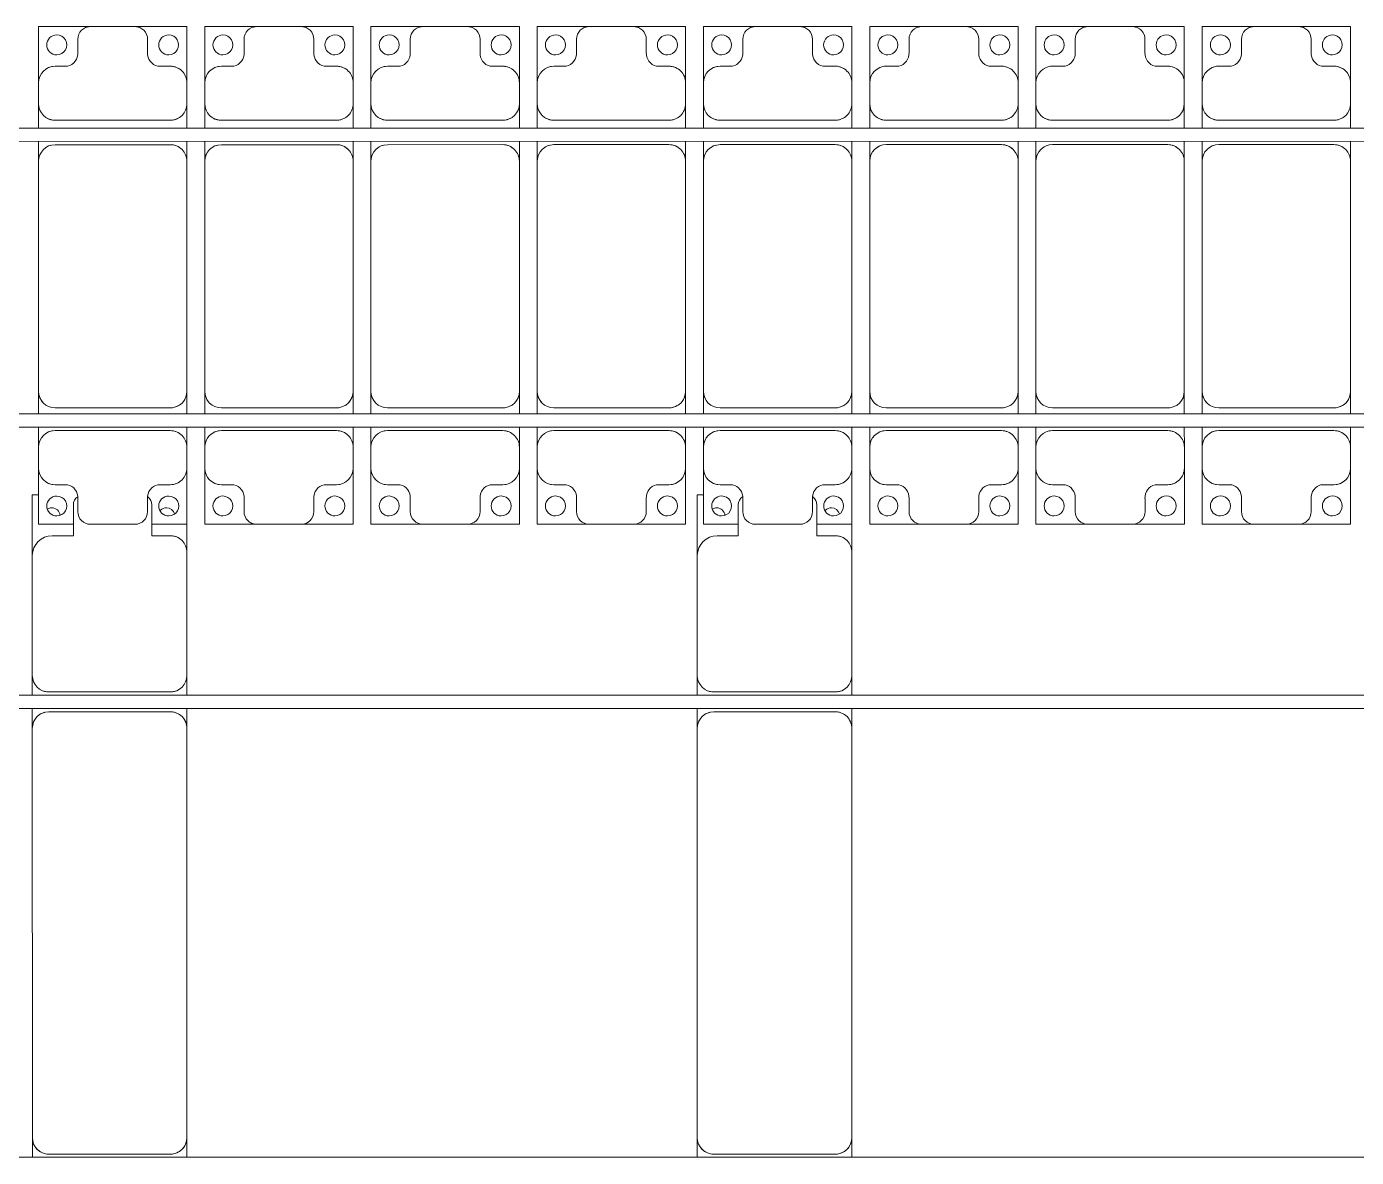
# Model space of a CAD drawing. Header units: millimetres. Extents: x -201615 to 10595, y 61217 to 115919.
# Drawn here: x -170134 to -166134, y 105351 to 108752 of the extents above; entities that cross this region are included whole.
import ezdxf

# ---------------------------------------------------------------- set-up
doc = ezdxf.new("R2010")
doc.units = ezdxf.units.MM
doc.layers.add('A-GENM', color=13, linetype='Continuous', lineweight=9)
doc.layers.add('S-BEAM', color=12, linetype='Continuous', lineweight=9)

# ---------------------------------------------------------------- blocks, each defined once
blk = doc.blocks.new('Dai phaodi lai - DẢI PHAO ĐI LẠI-38152-BỐ TRÍ KHUNG KẾT CẤU BÈ PIN 03')
at = {"layer": 'A-GENM', "color": 7}
for p, q in [((23776.8, 748.4), (23933.1, 748.4)), ((23776.8, 579.3), (23776.8, 748.4)), ((24066.9, 748.4), (23933.1, 748.4)), ((24066.9, 748.4), (24223.2, 748.4)), ((24223.2, 748.4), (24223.2, 579.3)), ((24276.8, 748.4), (24433.1, 748.4)), ((24276.8, 579.3), (24276.8, 748.4)), ((24566.9, 748.4), (24433.1, 748.4)), ((24566.9, 748.4), (24723.2, 748.4)), ((24723.2, 748.4), (24723.2, 579.3)), ((24776.8, 748.4), (24933.1, 748.4)), ((24776.8, 579.3), (24776.8, 748.4)), ((25066.9, 748.4), (24933.1, 748.4)), ((25066.9, 748.4), (25223.2, 748.4)), ((25223.2, 748.4), (25223.2, 579.3)), ((25276.8, 748.4), (25433.1, 748.4)), ((25276.8, 579.3), (25276.8, 748.4)), ((25566.9, 748.4), (25433.1, 748.4)), ((25566.9, 748.4), (25723.2, 748.4)), ((25723.2, 748.4), (25723.2, 579.3)), ((25776.8, 748.4), (25933.1, 748.4)), ((25776.8, 579.3), (25776.8, 748.4)), ((26066.9, 748.4), (25933.1, 748.4)), ((26066.9, 748.4), (26223.2, 748.4)), ((26223.2, 748.4), (26223.2, 579.3)), ((26276.8, 748.4), (26433.1, 748.4)), ((26276.8, 579.3), (26276.8, 748.4)), ((26566.9, 748.4), (26433.1, 748.4)), ((26566.9, 748.4), (26723.2, 748.4)), ((26723.2, 748.4), (26723.2, 579.3)), ((26776.8, 748.4), (26933.1, 748.4)), ((26776.8, 579.3), (26776.8, 748.4)), ((27066.9, 748.4), (26933.1, 748.4)), ((27066.9, 748.4), (27223.2, 748.4)), ((27223.2, 748.4), (27223.2, 579.3)), ((27276.8, 748.4), (27433.1, 748.4)), ((27276.8, 579.3), (27276.8, 748.4)), ((27566.9, 748.4), (27433.1, 748.4)), ((27566.9, 748.4), (27723.2, 748.4)), ((27723.2, 748.4), (27723.2, 579.3)), ((23895.1, 710.4), (23895.1, 670.7)), ((24104.9, 670.7), (24104.9, 710.4)), ((24395.1, 710.4), (24395.1, 670.7)), ((24604.9, 670.7), (24604.9, 710.4)), ((24895.1, 710.4), (24895.1, 670.7)), ((25104.9, 670.7), (25104.9, 710.4)), ((25395.1, 710.4), (25395.1, 670.7)), ((25604.9, 670.7), (25604.9, 710.4)), ((25895.1, 710.4), (25895.1, 670.7)), ((26104.9, 670.7), (26104.9, 710.4)), ((26395.1, 710.4), (26395.1, 670.7)), ((26604.9, 670.7), (26604.9, 710.4)), ((26895.1, 710.4), (26895.1, 670.7)), ((27104.9, 670.7), (27104.9, 710.4)), ((27395.1, 710.4), (27395.1, 670.7)), ((27604.9, 670.7), (27604.9, 710.4)), ((23864.3, 629.3), (23826.8, 629.3)), ((24173.2, 629.3), (24135.7, 629.3)), ((24364.3, 629.3), (24326.8, 629.3)), ((24673.2, 629.3), (24635.7, 629.3)), ((24864.3, 629.3), (24826.8, 629.3)), ((25173.2, 629.3), (25135.7, 629.3)), ((25364.3, 629.3), (25326.8, 629.3)), ((25673.2, 629.3), (25635.7, 629.3)), ((25864.3, 629.3), (25826.8, 629.3)), ((26173.2, 629.3), (26135.7, 629.3)), ((26364.3, 629.3), (26326.8, 629.3)), ((26673.2, 629.3), (26635.7, 629.3)), ((26864.3, 629.3), (26826.8, 629.3)), ((27173.2, 629.3), (27135.7, 629.3)), ((27364.3, 629.3), (27326.8, 629.3)), ((27673.2, 629.3), (27635.7, 629.3)), ((23776.8, 579.3), (23776.8, 516.7)), ((24223.2, 516.7), (24223.2, 579.3)), ((24276.8, 579.3), (24276.8, 516.7)), ((24723.2, 516.7), (24723.2, 579.3)), ((24776.8, 579.3), (24776.8, 516.7)), ((25223.2, 516.7), (25223.2, 579.3)), ((25276.8, 579.3), (25276.8, 516.7)), ((25723.2, 516.7), (25723.2, 579.3)), ((25776.8, 579.3), (25776.8, 516.7)), ((26223.2, 516.7), (26223.2, 579.3)), ((26276.8, 579.3), (26276.8, 516.7)), ((26723.2, 516.7), (26723.2, 579.3)), ((26776.8, 579.3), (26776.8, 516.7)), ((27223.2, 516.7), (27223.2, 579.3)), ((27276.8, 579.3), (27276.8, 516.7)), ((27723.2, 516.7), (27723.2, 579.3)), ((23776.8, 443.3), (23776.8, 516.7)), ((24223.2, 516.7), (24223.2, 443.3)), ((24276.8, 443.3), (24276.8, 516.7)), ((24723.2, 516.7), (24723.2, 443.3)), ((24776.8, 443.3), (24776.8, 516.7)), ((25223.2, 516.7), (25223.2, 443.3)), ((25276.8, 443.3), (25276.8, 516.7)), ((25723.2, 516.7), (25723.2, 443.3)), ((25776.8, 443.3), (25776.8, 516.7)), ((26223.2, 516.7), (26223.2, 443.3)), ((26276.8, 443.3), (26276.8, 516.7)), ((26723.2, 516.7), (26723.2, 443.3)), ((26776.8, 443.3), (26776.8, 516.7)), ((27223.2, 516.7), (27223.2, 443.3)), ((27276.8, 443.3), (27276.8, 516.7)), ((27723.2, 516.7), (27723.2, 443.3)), ((23826.8, 466.7), (24173.2, 466.7)), ((24326.8, 466.7), (24673.2, 466.7)), ((24826.8, 466.7), (25173.2, 466.7)), ((25326.8, 466.7), (25673.2, 466.7)), ((25826.8, 466.7), (26173.2, 466.7)), ((26326.8, 466.7), (26673.2, 466.7)), ((26826.8, 466.7), (27173.2, 466.7)), ((27326.8, 466.7), (27673.2, 466.7)), ((23776.8, 343.3), (23776.8, 403.3)), ((24223.2, 403.3), (24223.2, 343.3)), ((24276.8, 343.3), (24276.8, 403.3)), ((24723.2, 403.3), (24723.2, 343.3)), ((24776.8, 343.3), (24776.8, 403.3)), ((25223.2, 403.3), (25223.2, 343.3)), ((25276.8, 343.3), (25276.8, 403.3)), ((25723.2, 403.3), (25723.2, 343.3)), ((25776.8, 343.3), (25776.8, 403.3)), ((26223.2, 403.3), (26223.2, 343.3)), ((26276.8, 343.3), (26276.8, 403.3)), ((26723.2, 403.3), (26723.2, 343.3)), ((26776.8, 343.3), (26776.8, 403.3)), ((27223.2, 403.3), (27223.2, 343.3)), ((27276.8, 343.3), (27276.8, 403.3)), ((27723.2, 403.3), (27723.2, 343.3)), ((24173.2, 393.3), (23826.8, 393.3)), ((24673.2, 393.3), (24326.8, 393.3)), ((25173.2, 393.3), (24826.8, 393.3)), ((25673.2, 393.3), (25326.8, 393.3)), ((26173.2, 393.3), (25826.8, 393.3)), ((26673.2, 393.3), (26326.8, 393.3)), ((27173.2, 393.3), (26826.8, 393.3)), ((27673.2, 393.3), (27326.8, 393.3)), ((23776.8, 343.3), (23776.8, -348.3)), ((24223.2, -348.3), (24223.2, 343.3)), ((24276.8, 343.3), (24276.8, -348.3)), ((24723.2, -348.3), (24723.2, 343.3)), ((24776.8, 343.3), (24776.8, -348.3)), ((25223.2, -348.3), (25223.2, 343.3)), ((25276.8, 343.3), (25276.8, -348.3)), ((25723.2, -348.3), (25723.2, 343.3)), ((25776.8, 343.3), (25776.8, -348.3)), ((26223.2, -348.3), (26223.2, 343.3)), ((26276.8, 343.3), (26276.8, -348.3)), ((26723.2, -348.3), (26723.2, 343.3)), ((26776.8, 343.3), (26776.8, -348.3)), ((27223.2, -348.3), (27223.2, 343.3)), ((27276.8, 343.3), (27276.8, -348.3)), ((27723.2, -348.3), (27723.2, 343.3)), ((23776.8, -416.7), (23776.8, -348.3)), ((24223.2, -348.3), (24223.2, -416.7)), ((24276.8, -416.7), (24276.8, -348.3)), ((24723.2, -348.3), (24723.2, -416.7)), ((24776.8, -416.7), (24776.8, -348.3)), ((25223.2, -348.3), (25223.2, -416.7)), ((25276.8, -416.7), (25276.8, -348.3)), ((25723.2, -348.3), (25723.2, -416.7)), ((25776.8, -416.7), (25776.8, -348.3)), ((26223.2, -348.3), (26223.2, -416.7)), ((26276.8, -416.7), (26276.8, -348.3)), ((26723.2, -348.3), (26723.2, -416.7)), ((26776.8, -416.7), (26776.8, -348.3)), ((27223.2, -348.3), (27223.2, -416.7)), ((27276.8, -416.7), (27276.8, -348.3)), ((27723.2, -348.3), (27723.2, -416.7)), ((23826.8, -398.3), (24173.2, -398.3)), ((24326.8, -398.3), (24673.2, -398.3)), ((24826.8, -398.3), (25173.2, -398.3)), ((25326.8, -398.3), (25673.2, -398.3)), ((25826.8, -398.3), (26173.2, -398.3)), ((26326.8, -398.3), (26673.2, -398.3)), ((26826.8, -398.3), (27173.2, -398.3)), ((27326.8, -398.3), (27673.2, -398.3)), ((23776.8, -516.7), (23776.8, -456.7)), ((24173.2, -466.7), (23826.8, -466.7)), ((24223.2, -456.7), (24223.2, -516.7)), ((24276.8, -516.7), (24276.8, -456.7)), ((24673.2, -466.7), (24326.8, -466.7)), ((24723.2, -456.7), (24723.2, -516.7)), ((24776.8, -516.7), (24776.8, -456.7)), ((25173.2, -466.7), (24826.8, -466.7)), ((25223.2, -456.7), (25223.2, -516.7)), ((25276.8, -516.7), (25276.8, -456.7)), ((25673.2, -466.7), (25326.8, -466.7)), ((25723.2, -456.7), (25723.2, -516.7)), ((25776.8, -516.7), (25776.8, -456.7)), ((26173.2, -466.7), (25826.8, -466.7)), ((26223.2, -456.7), (26223.2, -516.7)), ((26276.8, -516.7), (26276.8, -456.7)), ((26673.2, -466.7), (26326.8, -466.7)), ((26723.2, -456.7), (26723.2, -516.7)), ((26776.8, -516.7), (26776.8, -456.7)), ((27173.2, -466.7), (26826.8, -466.7)), ((27223.2, -456.7), (27223.2, -516.7)), ((27276.8, -516.7), (27276.8, -456.7)), ((27673.2, -466.7), (27326.8, -466.7)), ((27723.2, -456.7), (27723.2, -516.7)), ((23776.8, -516.7), (23776.8, -579.3)), ((24223.2, -579.3), (24223.2, -516.7)), ((24276.8, -516.7), (24276.8, -579.3)), ((24723.2, -579.3), (24723.2, -516.7)), ((24776.8, -516.7), (24776.8, -579.3)), ((25223.2, -579.3), (25223.2, -516.7)), ((25276.8, -516.7), (25276.8, -579.3)), ((25723.2, -579.3), (25723.2, -516.7)), ((25776.8, -516.7), (25776.8, -579.3)), ((26223.2, -579.3), (26223.2, -516.7)), ((26276.8, -516.7), (26276.8, -579.3)), ((26723.2, -579.3), (26723.2, -516.7)), ((26776.8, -516.7), (26776.8, -579.3)), ((27223.2, -579.3), (27223.2, -516.7)), ((27276.8, -516.7), (27276.8, -579.3)), ((27723.2, -579.3), (27723.2, -516.7)), ((23776.8, -748.4), (23776.8, -579.3)), ((24223.2, -579.3), (24223.2, -748.4)), ((24276.8, -748.4), (24276.8, -579.3)), ((24723.2, -579.3), (24723.2, -748.4)), ((24776.8, -748.4), (24776.8, -579.3)), ((25223.2, -579.3), (25223.2, -748.4)), ((25276.8, -748.4), (25276.8, -579.3)), ((25723.2, -579.3), (25723.2, -748.4)), ((25776.8, -748.4), (25776.8, -579.3)), ((26223.2, -579.3), (26223.2, -748.4)), ((26276.8, -748.4), (26276.8, -579.3)), ((26723.2, -579.3), (26723.2, -748.4)), ((26776.8, -748.4), (26776.8, -579.3)), ((27223.2, -579.3), (27223.2, -748.4)), ((27276.8, -748.4), (27276.8, -579.3)), ((27723.2, -579.3), (27723.2, -748.4)), ((23826.8, -629.3), (23864.3, -629.3)), ((24135.7, -629.3), (24173.2, -629.3)), ((24326.8, -629.3), (24364.3, -629.3)), ((24635.7, -629.3), (24673.2, -629.3)), ((24826.8, -629.3), (24864.3, -629.3)), ((25135.7, -629.3), (25173.2, -629.3)), ((25326.8, -629.3), (25364.3, -629.3)), ((25635.7, -629.3), (25673.2, -629.3)), ((25826.8, -629.3), (25864.3, -629.3)), ((26135.7, -629.3), (26173.2, -629.3)), ((26326.8, -629.3), (26364.3, -629.3)), ((26635.7, -629.3), (26673.2, -629.3)), ((26826.8, -629.3), (26864.3, -629.3)), ((27135.7, -629.3), (27173.2, -629.3)), ((27326.8, -629.3), (27364.3, -629.3)), ((27635.7, -629.3), (27673.2, -629.3)), ((23895.1, -670.7), (23895.1, -710.4)), ((24104.9, -710.4), (24104.9, -670.7)), ((24395.1, -670.7), (24395.1, -710.4)), ((24604.9, -710.4), (24604.9, -670.7)), ((24895.1, -670.7), (24895.1, -710.4)), ((25104.9, -710.4), (25104.9, -670.7)), ((25395.1, -670.7), (25395.1, -710.4)), ((25604.9, -710.4), (25604.9, -670.7)), ((25895.1, -670.7), (25895.1, -710.4)), ((26104.9, -710.4), (26104.9, -670.7)), ((26395.1, -670.7), (26395.1, -710.4)), ((26604.9, -710.4), (26604.9, -670.7)), ((26895.1, -670.7), (26895.1, -710.4)), ((27104.9, -710.4), (27104.9, -670.7)), ((27395.1, -670.7), (27395.1, -710.4)), ((27604.9, -710.4), (27604.9, -670.7)), ((23881.6, -748.4), (23776.8, -748.4)), ((23933.1, -748.4), (24066.9, -748.4)), ((24223.2, -748.4), (24118, -748.4)), ((24433.1, -748.4), (24276.8, -748.4)), ((24433.1, -748.4), (24566.9, -748.4)), ((24723.2, -748.4), (24566.9, -748.4)), ((24933.1, -748.4), (24776.8, -748.4)), ((24933.1, -748.4), (25066.9, -748.4)), ((25223.2, -748.4), (25066.9, -748.4)), ((25433.1, -748.4), (25276.8, -748.4)), ((25433.1, -748.4), (25566.9, -748.4)), ((25723.2, -748.4), (25566.9, -748.4)), ((25881.6, -748.4), (25776.8, -748.4)), ((25933.1, -748.4), (26066.9, -748.4)), ((26223.2, -748.4), (26118, -748.4)), ((26433.1, -748.4), (26276.8, -748.4)), ((26433.1, -748.4), (26566.9, -748.4)), ((26723.2, -748.4), (26566.9, -748.4)), ((26933.1, -748.4), (26776.8, -748.4)), ((26933.1, -748.4), (27066.9, -748.4)), ((27223.2, -748.4), (27066.9, -748.4)), ((27433.1, -748.4), (27276.8, -748.4)), ((27433.1, -748.4), (27566.9, -748.4)), ((27723.2, -748.4), (27566.9, -748.4))]:
    blk.add_line(p, q, dxfattribs=at)
for centre, radius, start, end in [((23831.6, 693.3), 30, 90, 270), ((23831.6, 693.3), 30, 270, 90), ((23933.1, 710.4), 38, 90, 180), ((23933.1, 710.4), 38, 90, 120), ((24066.9, 710.4), 38, 360, 90), ((24066.9, 710.4), 38, 60, 90), ((24168.4, 693.3), 30, 90, 270), ((24168.4, 693.3), 30, 270, 90), ((24331.6, 693.3), 30, 90, 270), ((24331.6, 693.3), 30, 270, 90), ((24433.1, 710.4), 38, 90, 180), ((24433.1, 710.4), 38, 90, 120), ((24566.9, 710.4), 38, 360, 90), ((24566.9, 710.4), 38, 60, 90), ((24668.4, 693.3), 30, 90, 270), ((24668.4, 693.3), 30, 270, 90), ((24831.6, 693.3), 30, 90, 270), ((24831.6, 693.3), 30, 270, 90), ((24933.1, 710.4), 38, 90, 180), ((24933.1, 710.4), 38, 90, 120), ((25066.9, 710.4), 38, 0, 90), ((25066.9, 710.4), 38, 60, 90), ((25168.4, 693.3), 30, 90, 270), ((25168.4, 693.3), 30, 270, 90), ((25331.6, 693.3), 30, 90, 270), ((25331.6, 693.3), 30, 270, 90), ((25433.1, 710.4), 38, 90, 180), ((25433.1, 710.4), 38, 90, 120), ((25566.9, 710.4), 38, 360, 90), ((25566.9, 710.4), 38, 60, 90), ((25668.4, 693.3), 30, 90, 270), ((25668.4, 693.3), 30, 270, 90), ((25831.6, 693.3), 30, 90, 270), ((25831.6, 693.3), 30, 270, 90), ((25933.1, 710.4), 38, 90, 180), ((25933.1, 710.4), 38, 90, 120), ((26066.9, 710.4), 38, 360, 90), ((26066.9, 710.4), 38, 60, 90), ((26168.4, 693.3), 30, 90, 270), ((26168.4, 693.3), 30, 270, 90), ((26331.6, 693.3), 30, 90, 270), ((26331.6, 693.3), 30, 270, 90), ((26433.1, 710.4), 38, 90, 180), ((26433.1, 710.4), 38, 90, 120), ((26566.9, 710.4), 38, 360, 90), ((26566.9, 710.4), 38, 60, 90), ((26668.4, 693.3), 30, 90, 270), ((26668.4, 693.3), 30, 270, 90), ((26831.6, 693.3), 30, 90, 270), ((26831.6, 693.3), 30, 270, 90), ((26933.1, 710.4), 38, 90, 180), ((26933.1, 710.4), 38, 90, 120), ((27066.9, 710.4), 38, 360, 90), ((27066.9, 710.4), 38, 60, 90), ((27168.4, 693.3), 30, 90, 270), ((27168.4, 693.3), 30, 270, 90), ((27331.6, 693.3), 30, 90, 270), ((27331.6, 693.3), 30, 270, 90), ((27433.1, 710.4), 38, 90, 180), ((27433.1, 710.4), 38, 90, 120), ((27566.9, 710.4), 38, 360, 90), ((27566.9, 710.4), 38, 60, 90), ((27668.4, 693.3), 30, 90, 270), ((27668.4, 693.3), 30, 270, 90), ((23855.2, 668.2), 40, 283.1885, 3.5081), ((24144.8, 668.2), 40, 176.4919, 256.8115), ((24355.2, 668.2), 40, 283.1885, 3.5081), ((24644.8, 668.2), 40, 176.4919, 256.8115), ((24855.2, 668.2), 40, 283.1885, 3.5081), ((25144.8, 668.2), 40, 176.4919, 256.8115), ((25355.2, 668.2), 40, 283.1885, 3.5081), ((25644.8, 668.2), 40, 176.4919, 256.8115), ((25855.2, 668.2), 40, 283.1885, 3.5081), ((26144.8, 668.2), 40, 176.4919, 256.8115), ((26355.2, 668.2), 40, 283.1885, 3.5081), ((26644.8, 668.2), 40, 176.4919, 256.8115), ((26855.2, 668.2), 40, 283.1885, 3.5081), ((27144.8, 668.2), 40, 176.4919, 256.8115), ((27355.2, 668.2), 40, 283.1885, 3.5081), ((27644.8, 668.2), 40, 176.4919, 256.8115), ((23826.8, 579.3), 50, 90, 180), ((23826.8, 579.3), 50, 90, 120), ((24173.2, 579.3), 50, 360, 90), ((24173.2, 579.3), 50, 60, 90), ((24326.8, 579.3), 50, 90, 180), ((24326.8, 579.3), 50, 90, 120), ((24673.2, 579.3), 50, 0, 90), ((24673.2, 579.3), 50, 60, 90), ((24826.8, 579.3), 50, 90, 180), ((24826.8, 579.3), 50, 90, 120), ((25173.2, 579.3), 50, 0, 90), ((25173.2, 579.3), 50, 60, 90), ((25326.8, 579.3), 50, 90, 180), ((25326.8, 579.3), 50, 90, 120), ((25673.2, 579.3), 50, 0, 90), ((25673.2, 579.3), 50, 60, 90), ((25826.8, 579.3), 50, 90, 180), ((25826.8, 579.3), 50, 90, 120), ((26173.2, 579.3), 50, 0, 90), ((26173.2, 579.3), 50, 60, 90), ((26326.8, 579.3), 50, 90, 180), ((26326.8, 579.3), 50, 90, 120), ((26673.2, 579.3), 50, 360, 90), ((26673.2, 579.3), 50, 60, 90), ((26826.8, 579.3), 50, 90, 180), ((26826.8, 579.3), 50, 90, 120), ((27173.2, 579.3), 50, 360, 90), ((27173.2, 579.3), 50, 60, 90), ((27326.8, 579.3), 50, 90, 180), ((27326.8, 579.3), 50, 90, 120), ((27673.2, 579.3), 50, 0, 90), ((27673.2, 579.3), 50, 60, 90), ((23826.8, 516.7), 50, 180, 270), ((24173.2, 516.7), 50, 270, 0), ((24326.8, 516.7), 50, 180, 270), ((24673.2, 516.7), 50, 270, 0), ((24826.8, 516.7), 50, 180, 270), ((25173.2, 516.7), 50, 270, 360), ((25326.8, 516.7), 50, 180, 270), ((25673.2, 516.7), 50, 270, 0), ((25826.8, 516.7), 50, 180, 270), ((26173.2, 516.7), 50, 270, 0), ((26326.8, 516.7), 50, 180, 270), ((26673.2, 516.7), 50, 270, 0), ((26826.8, 516.7), 50, 180, 270), ((27173.2, 516.7), 50, 270, 360), ((27326.8, 516.7), 50, 180, 270), ((27673.2, 516.7), 50, 270, 0), ((23826.8, 516.7), 50, 240, 270), ((24173.2, 516.7), 50, 270, 300), ((24326.8, 516.7), 50, 240, 270), ((24673.2, 516.7), 50, 270, 300), ((24826.8, 516.7), 50, 240, 270), ((25173.2, 516.7), 50, 270, 300), ((25326.8, 516.7), 50, 240, 270), ((25673.2, 516.7), 50, 270, 300), ((25826.8, 516.7), 50, 240, 270), ((26173.2, 516.7), 50, 270, 300), ((26326.8, 516.7), 50, 240, 270), ((26673.2, 516.7), 50, 270, 300), ((26826.8, 516.7), 50, 240, 270), ((27173.2, 516.7), 50, 270, 300), ((27326.8, 516.7), 50, 240, 270), ((27673.2, 516.7), 50, 270, 300), ((23826.8, 343.3), 50, 90, 180), ((23826.8, 343.3), 50, 150, 180), ((23826.8, 343.3), 50, 105, 135), ((24173.2, 343.3), 50, 360, 90), ((24173.2, 343.3), 50, 45, 75), ((24326.8, 343.3), 50, 90, 180), ((24326.8, 343.3), 50, 150, 180), ((24326.8, 343.3), 50, 105, 135), ((24673.2, 343.3), 50, 360, 90), ((24673.2, 343.3), 50, 45, 75), ((24826.8, 343.3), 50, 90, 180), ((24826.8, 343.3), 50, 150, 180), ((24826.8, 343.3), 50, 105, 135), ((25173.2, 343.3), 50, 360, 90), ((25173.2, 343.3), 50, 45, 75), ((25326.8, 343.3), 50, 90, 180), ((25326.8, 343.3), 50, 150, 180), ((25326.8, 343.3), 50, 105, 135), ((25673.2, 343.3), 50, 360, 90), ((25673.2, 343.3), 50, 45, 75), ((25826.8, 343.3), 50, 90, 180), ((25826.8, 343.3), 50, 150, 180), ((25826.8, 343.3), 50, 105, 135), ((26173.2, 343.3), 50, 360, 90), ((26173.2, 343.3), 50, 45, 75), ((26326.8, 343.3), 50, 90, 180), ((26326.8, 343.3), 50, 150, 180), ((26326.8, 343.3), 50, 105, 135), ((26673.2, 343.3), 50, 360, 90), ((26673.2, 343.3), 50, 45, 75), ((26826.8, 343.3), 50, 90, 180), ((26826.8, 343.3), 50, 150, 180), ((26826.8, 343.3), 50, 105, 135), ((27173.2, 343.3), 50, 360, 90), ((27173.2, 343.3), 50, 45, 75), ((27326.8, 343.3), 50, 90, 180), ((27326.8, 343.3), 50, 150, 180), ((27326.8, 343.3), 50, 105, 135), ((27673.2, 343.3), 50, 360, 90), ((27673.2, 343.3), 50, 45, 75), ((23826.8, -348.3), 50, 180, 270), ((24173.2, -348.3), 50, 270, 360), ((24326.8, -348.3), 50, 180, 270), ((24673.2, -348.3), 50, 270, 360), ((24826.8, -348.3), 50, 180, 270), ((25173.2, -348.3), 50, 270, 360), ((25326.8, -348.3), 50, 180, 270), ((25673.2, -348.3), 50, 270, 360), ((25826.8, -348.3), 50, 180, 270), ((26173.2, -348.3), 50, 270, 360), ((26326.8, -348.3), 50, 180, 270), ((26673.2, -348.3), 50, 270, 360), ((26826.8, -348.3), 50, 180, 270), ((27173.2, -348.3), 50, 270, 360), ((27326.8, -348.3), 50, 180, 270), ((27673.2, -348.3), 50, 270, 360), ((23826.8, -348.3), 50, 195, 225), ((24173.2, -348.3), 50, 270, 300), ((24173.2, -348.3), 50, 315, 345), ((24326.8, -348.3), 50, 195, 225), ((24673.2, -348.3), 50, 270, 300), ((24673.2, -348.3), 50, 315, 345), ((24826.8, -348.3), 50, 195, 225), ((25173.2, -348.3), 50, 270, 300), ((25173.2, -348.3), 50, 315, 345), ((25326.8, -348.3), 50, 195, 225), ((25673.2, -348.3), 50, 270, 300), ((25673.2, -348.3), 50, 315, 345), ((25826.8, -348.3), 50, 195, 225), ((26173.2, -348.3), 50, 270, 300), ((26173.2, -348.3), 50, 315, 345), ((26326.8, -348.3), 50, 195, 225), ((26673.2, -348.3), 50, 270, 300), ((26673.2, -348.3), 50, 315, 345), ((26826.8, -348.3), 50, 195, 225), ((27173.2, -348.3), 50, 270, 300), ((27173.2, -348.3), 50, 315, 345), ((27326.8, -348.3), 50, 195, 225), ((27673.2, -348.3), 50, 270, 300), ((27673.2, -348.3), 50, 315, 345), ((23826.8, -516.7), 50, 90, 180), ((23826.8, -516.7), 50, 90, 120), ((24173.2, -516.7), 50, 360, 90), ((24173.2, -516.7), 50, 60, 90), ((24326.8, -516.7), 50, 90, 180), ((24326.8, -516.7), 50, 90, 120), ((24673.2, -516.7), 50, 360, 90), ((24673.2, -516.7), 50, 60, 90), ((24826.8, -516.7), 50, 90, 180), ((24826.8, -516.7), 50, 90, 120), ((25173.2, -516.7), 50, 360, 90), ((25173.2, -516.7), 50, 60, 90), ((25326.8, -516.7), 50, 90, 180), ((25326.8, -516.7), 50, 90, 120), ((25673.2, -516.7), 50, 0, 90), ((25673.2, -516.7), 50, 60, 90), ((25826.8, -516.7), 50, 90, 180), ((25826.8, -516.7), 50, 90, 120), ((26173.2, -516.7), 50, 0, 90), ((26173.2, -516.7), 50, 60, 90), ((26326.8, -516.7), 50, 90, 180), ((26326.8, -516.7), 50, 90, 120), ((26673.2, -516.7), 50, 0, 90), ((26673.2, -516.7), 50, 60, 90), ((26826.8, -516.7), 50, 90, 180), ((26826.8, -516.7), 50, 90, 120), ((27173.2, -516.7), 50, 360, 90), ((27173.2, -516.7), 50, 60, 90), ((27326.8, -516.7), 50, 90, 180), ((27326.8, -516.7), 50, 90, 120), ((27673.2, -516.7), 50, 360, 90), ((27673.2, -516.7), 50, 60, 90), ((23826.8, -579.3), 50, 180, 270), ((24173.2, -579.3), 50, 270, 0), ((24326.8, -579.3), 50, 180, 270), ((24673.2, -579.3), 50, 270, 360), ((24826.8, -579.3), 50, 180, 270), ((25173.2, -579.3), 50, 270, 360), ((25326.8, -579.3), 50, 180, 270), ((25673.2, -579.3), 50, 270, 360), ((25826.8, -579.3), 50, 180, 270), ((26173.2, -579.3), 50, 270, 0), ((26326.8, -579.3), 50, 180, 270), ((26673.2, -579.3), 50, 270, 0), ((26826.8, -579.3), 50, 180, 270), ((27173.2, -579.3), 50, 270, 0), ((27326.8, -579.3), 50, 180, 270), ((27673.2, -579.3), 50, 270, 360), ((23826.8, -579.3), 50, 240, 270), ((23855.2, -668.2), 40, 356.4919, 76.8115), ((24144.8, -668.2), 40, 103.1885, 183.5081), ((24173.2, -579.3), 50, 270, 300), ((24326.8, -579.3), 50, 240, 270), ((24355.2, -668.2), 40, 356.4919, 76.8115), ((24644.8, -668.2), 40, 103.1885, 183.5081), ((24673.2, -579.3), 50, 270, 300), ((24826.8, -579.3), 50, 240, 270), ((24855.2, -668.2), 40, 356.4919, 76.8115), ((25144.8, -668.2), 40, 103.1885, 183.5081), ((25173.2, -579.3), 50, 270, 300), ((25326.8, -579.3), 50, 240, 270), ((25355.2, -668.2), 40, 356.4919, 76.8115), ((25644.8, -668.2), 40, 103.1885, 183.5081), ((25673.2, -579.3), 50, 270, 300), ((25826.8, -579.3), 50, 240, 270), ((25855.2, -668.2), 40, 356.4919, 76.8115), ((26144.8, -668.2), 40, 103.1885, 183.5081), ((26173.2, -579.3), 50, 270, 300), ((26326.8, -579.3), 50, 240, 270), ((26355.2, -668.2), 40, 356.4919, 76.8115), ((26644.8, -668.2), 40, 103.1885, 183.5081), ((26673.2, -579.3), 50, 270, 300), ((26826.8, -579.3), 50, 240, 270), ((26855.2, -668.2), 40, 356.4919, 76.8115), ((27144.8, -668.2), 40, 103.1885, 183.5081), ((27173.2, -579.3), 50, 270, 300), ((27326.8, -579.3), 50, 240, 270), ((27355.2, -668.2), 40, 356.4919, 76.8115), ((27644.8, -668.2), 40, 103.1885, 183.5081), ((27673.2, -579.3), 50, 270, 300), ((23831.6, -693.3), 30, 90, 270), ((23831.6, -693.3), 30, 270, 90), ((24168.4, -693.3), 30, 90, 270), ((24168.4, -693.3), 30, 270, 90), ((24331.6, -693.3), 30, 90, 270), ((24331.6, -693.3), 30, 270, 90), ((24668.4, -693.3), 30, 90, 270), ((24668.4, -693.3), 30, 270, 90), ((24831.6, -693.3), 30, 90, 270), ((24831.6, -693.3), 30, 270, 90), ((25168.4, -693.3), 30, 90, 270), ((25168.4, -693.3), 30, 270, 90), ((25331.6, -693.3), 30, 90, 270), ((25331.6, -693.3), 30, 270, 90), ((25668.4, -693.3), 30, 90, 270), ((25668.4, -693.3), 30, 270, 90), ((25831.6, -693.3), 30, 90, 270), ((25831.6, -693.3), 30, 270, 90), ((26168.4, -693.3), 30, 90, 270), ((26168.4, -693.3), 30, 270, 90), ((26331.6, -693.3), 30, 90, 270), ((26331.6, -693.3), 30, 270, 90), ((26668.4, -693.3), 30, 90, 270), ((26668.4, -693.3), 30, 270, 90), ((26831.6, -693.3), 30, 90, 270), ((26831.6, -693.3), 30, 270, 90), ((27168.4, -693.3), 30, 90, 270), ((27168.4, -693.3), 30, 270, 90), ((27331.6, -693.3), 30, 90, 270), ((27331.6, -693.3), 30, 270, 90), ((27668.4, -693.3), 30, 90, 270), ((27668.4, -693.3), 30, 270, 90), ((23933.1, -710.4), 38, 180, 270), ((24066.9, -710.4), 38, 270, 360), ((24433.1, -710.4), 38, 180, 270), ((24566.9, -710.4), 38, 270, 360), ((24933.1, -710.4), 38, 180, 270), ((25066.9, -710.4), 38, 270, 0), ((25433.1, -710.4), 38, 180, 270), ((25566.9, -710.4), 38, 270, 360), ((25933.1, -710.4), 38, 180, 270), ((26066.9, -710.4), 38, 270, 360), ((26433.1, -710.4), 38, 180, 270), ((26566.9, -710.4), 38, 270, 360), ((26933.1, -710.4), 38, 180, 270), ((27066.9, -710.4), 38, 270, 360), ((27433.1, -710.4), 38, 180, 270), ((27566.9, -710.4), 38, 270, 360), ((24433.1, -710.4), 38, 240, 270), ((24566.9, -710.4), 38, 270, 300), ((24933.1, -710.4), 38, 240, 270), ((25066.9, -710.4), 38, 270, 300), ((25433.1, -710.4), 38, 240, 270), ((25566.9, -710.4), 38, 270, 300), ((26433.1, -710.4), 38, 240, 270), ((26566.9, -710.4), 38, 270, 300), ((26933.1, -710.4), 38, 240, 270), ((27066.9, -710.4), 38, 270, 300), ((27433.1, -710.4), 38, 240, 270), ((27566.9, -710.4), 38, 270, 300)]:
    blk.add_arc(centre, radius, start, end, dxfattribs=at)
blk = doc.blocks.new('Dai phao do pin - DẢI PHAO ĐỠ PIN-16696-BỐ TRÍ KHUNG KẾT CẤU BÈ PIN 03')
at = {"layer": 'A-GENM', "color": 7}
for p, q in [((31950.3, 241.6), (32009.7, 241.6)), ((33240.3, 241.6), (32009.7, 241.6)), ((33240.3, 241.6), (33300.3, 241.6)), ((33340.3, 241.6), (33399.7, 241.6)), ((33759.7, 241.6), (33399.7, 241.6)), ((33759.7, 241.6), (33942.2, 241.6)), ((33942.2, 241.6), (33942.2, 223.1)), ((31959.7, 191.6), (31959.7, -173.4)), ((33290.3, -173.4), (33290.3, 191.6)), ((33349.7, 191.6), (33349.7, -173.4)), ((33819.7, 118.2), (33819.7, 181.6)), ((33912.2, 118.2), (33819.7, 118.2)), ((33819.7, -173.4), (33819.7, -118.2)), ((33819.7, -118.2), (33912.2, -118.2)), ((32009.7, -223.4), (31950.3, -223.4)), ((32009.7, -223.4), (33240.3, -223.4)), ((33300.3, -223.4), (33240.3, -223.4)), ((33399.7, -223.4), (33340.3, -223.4)), ((33399.7, -223.4), (33769.7, -223.4)), ((33854, -223.4), (33769.7, -223.4))]:
    blk.add_line(p, q, dxfattribs=at)
for centre, radius, start, end in [((32009.7, 191.6), 50, 90, 180), ((33240.3, 191.6), 50, 360, 90), ((33399.7, 191.6), 50, 90, 180), ((33759.7, 181.6), 60, 360, 90), ((32009.7, 191.6), 50, 120, 180), ((33240.3, 191.6), 50, 15, 75), ((33399.7, 191.6), 50, 150, 180), ((33878.6, 183.2), 25, 275.3835, 0), ((33878.6, 183.2), 25, 360, 30), ((33912.2, 88.2), 30, 34.3261, 90), ((33912.2, -88.2), 30, 270, 324.8292), ((33878.6, -161.8), 25, 0, 45), ((32009.7, -173.4), 50, 180, 270), ((32009.7, -173.4), 50, 180, 210), ((33240.3, -173.4), 50, 270, 360), ((33240.3, -173.4), 50, 330, 360), ((33399.7, -173.4), 50, 180, 270), ((33399.7, -173.4), 50, 180, 210), ((33769.7, -173.4), 50, 270, 0), ((33769.7, -173.4), 50, 330, 0), ((33878.6, -161.8), 25, 285, 0), ((32009.7, -173.4), 50, 225, 255), ((33240.3, -173.4), 50, 285, 315)]:
    blk.add_arc(centre, radius, start, end, dxfattribs=at)
blk = doc.blocks.new('Dầm C52 - Dầm C52-37700-BỐ TRÍ KHUNG KẾT CẤU BÈ PIN 03')
at = {"layer": 'S-BEAM', "color": 1, "lineweight": 18}
for p, q in [((-50562.7, 20), (50562.7, 20)), ((50562.7, -20), (-50562.7, -20))]:
    blk.add_line(p, q, dxfattribs=at)
blk = doc.blocks.new('HOBANMONG_BEPIN 3_rvt-1-BỐ TRÍ KHUNG KẾT CẤU BÈ PIN 03')
at = {"layer": 'A-GENM', "lineweight": 9}
for name, p, rotation in [('Dai phaodi lai - DẢI PHAO ĐI LẠI-38152-BỐ TRÍ KHUNG KẾT CẤU BÈ PIN 03', (-193874.7, 108003.4), 0.0007586094741477002), ('Dai phao do pin - DẢI PHAO ĐỠ PIN-16696-BỐ TRÍ KHUNG KẾT CẤU BÈ PIN 03', (-169874.4, 73401.3), 90.00075860989254), ('Dai phao do pin - DẢI PHAO ĐỠ PIN-16696-BỐ TRÍ KHUNG KẾT CẤU BÈ PIN 03', (-167874.4, 73401.3), 90.00075860989254)]:
    blk.add_blockref(name, p, dxfattribs=dict(at, rotation=rotation))
at = {"layer": 'S-BEAM', "lineweight": 9, "rotation": 180.0007586094741}
for p in [(-143909.2, 108427.4), (-143909.2, 107567.4), (-143909.2, 106722), (-143909.2, 105332)]:
    blk.add_blockref('Dầm C52 - Dầm C52-37700-BỐ TRÍ KHUNG KẾT CẤU BÈ PIN 03', p, dxfattribs=at)

msp = doc.modelspace()

# ---------------------------------------------------------------- block references
at = {"lineweight": 5}
msp.add_blockref('HOBANMONG_BEPIN 3_rvt-1-BỐ TRÍ KHUNG KẾT CẤU BÈ PIN 03', (0, 0), dxfattribs=at)

doc.saveas('drawing.dxf')
